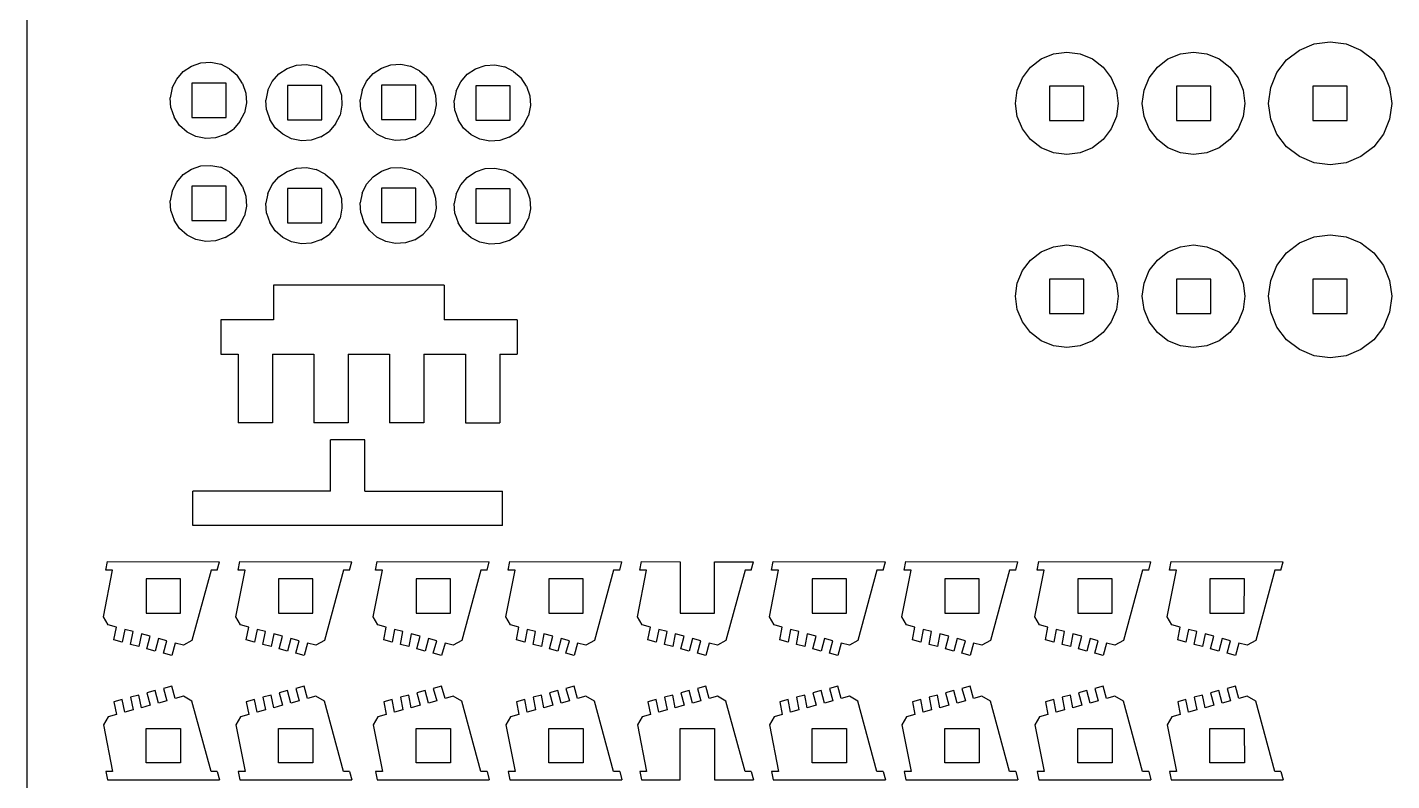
# Model space of a CAD drawing. Extents: x -2494 to 2494, y -1959 to 1959.
# Drawn here: x -2494 to -1859, y -1231 to -880 of the extents above; entities that cross this region are included whole.
import ezdxf

# ---------------------------------------------------------------- set-up
doc = ezdxf.new("R2010")
doc.units = 0
doc.header["$MEASUREMENT"] = 0
doc.layers.get('0').update_dxf_attribs({"linetype": 'CONTINUOUS'})

msp = doc.modelspace()

# ---------------------------------------------------------------- linework, layer by layer
for p, q in [((-2494.26, -1958.62), (-2494.26, 1958.62)), ((-1901.9, -890.83), (-1894.98, -887.96)), ((-1894.98, -887.96), (-1887.56, -886.99)), ((-1887.56, -886.99), (-1880.14, -887.96)), ((-1880.14, -887.96), (-1873.23, -890.83)), ((-2027.08, -898.76), (-2022.13, -894.97)), ((-2022.13, -894.97), (-2016.37, -892.58)), ((-2016.37, -892.58), (-2010.19, -891.77)), ((-2010.19, -891.77), (-2004, -892.58)), ((-2004, -892.58), (-1998.24, -894.97)), ((-1998.24, -894.97), (-1993.29, -898.76)), ((-1968.02, -898.76), (-1963.07, -894.97)), ((-1963.07, -894.97), (-1957.31, -892.58)), ((-1957.31, -892.58), (-1951.12, -891.77)), ((-1951.12, -891.77), (-1944.94, -892.58)), ((-1944.94, -892.58), (-1939.18, -894.97)), ((-1939.18, -894.97), (-1934.23, -898.76)), ((-1912.39, -901.32), (-1907.83, -895.38)), ((-1907.83, -895.38), (-1901.9, -890.83)), ((-1873.23, -890.83), (-1867.29, -895.38)), ((-1867.29, -895.38), (-1862.73, -901.32)), ((-2424.69, -904.36), (-2421.62, -900.88)), ((-2421.62, -900.88), (-2417.76, -898.31)), ((-2417.76, -898.31), (-2413.37, -896.83)), ((-2413.37, -896.83), (-2408.74, -896.54)), ((-2408.74, -896.54), (-2404.2, -897.46)), ((-2400.05, -899.53), (-2404.2, -897.46)), ((-2400.05, -899.53), (-2396.57, -902.6)), ((-2380.16, -905.42), (-2377.09, -901.94)), ((-2377.09, -901.94), (-2373.23, -899.38)), ((-2373.23, -899.38), (-2368.84, -897.9)), ((-2368.84, -897.9), (-2364.21, -897.61)), ((-2364.21, -897.61), (-2359.67, -898.53)), ((-2355.52, -900.59), (-2359.67, -898.53)), ((-2355.52, -900.59), (-2352.04, -903.66)), ((-2336.32, -905.3), (-2333.25, -901.82)), ((-2333.25, -901.82), (-2329.39, -899.25)), ((-2329.39, -899.25), (-2325, -897.77)), ((-2325, -897.77), (-2320.37, -897.48)), ((-2320.37, -897.48), (-2315.83, -898.4)), ((-2311.68, -900.46), (-2315.83, -898.4)), ((-2311.68, -900.46), (-2308.21, -903.53)), ((-2292.43, -905.61), (-2289.36, -902.13)), ((-2289.36, -902.13), (-2285.5, -899.56)), ((-2285.5, -899.56), (-2281.11, -898.08)), ((-2281.11, -898.08), (-2276.48, -897.79)), ((-2276.48, -897.79), (-2271.94, -898.71)), ((-2267.79, -900.78), (-2271.94, -898.71)), ((-2267.79, -900.78), (-2264.31, -903.85)), ((-2030.88, -903.71), (-2027.08, -898.76)), ((-1993.29, -898.76), (-1989.5, -903.71)), ((-1971.82, -903.71), (-1968.02, -898.76)), ((-1934.23, -898.76), (-1930.43, -903.71)), ((-1915.25, -908.24), (-1912.39, -901.32)), ((-1862.73, -901.32), (-1859.87, -908.24)), ((-2426.75, -908.51), (-2427.67, -913.06)), ((-2426.75, -908.51), (-2424.69, -904.36)), ((-2417.66, -906.27), (-2417.66, -922.28)), ((-2401.65, -906.27), (-2417.66, -906.27)), ((-2401.65, -922.28), (-2401.65, -906.27)), ((-2394.01, -906.46), (-2396.57, -902.6)), ((-2394.01, -906.46), (-2392.53, -910.86)), ((-2382.22, -909.58), (-2380.16, -905.42)), ((-2373.13, -907.33), (-2373.13, -923.34)), ((-2357.12, -907.33), (-2373.13, -907.33)), ((-2357.12, -923.34), (-2357.12, -907.33)), ((-2349.48, -907.52), (-2352.04, -903.66)), ((-2349.48, -907.52), (-2348, -911.92)), ((-2338.38, -909.45), (-2336.32, -905.3)), ((-2329.29, -907.21), (-2329.29, -923.22)), ((-2313.28, -907.21), (-2329.29, -907.21)), ((-2313.28, -923.22), (-2313.28, -907.21)), ((-2305.64, -907.4), (-2308.21, -903.53)), ((-2305.64, -907.4), (-2304.16, -911.79)), ((-2294.49, -909.76), (-2292.43, -905.61)), ((-2285.4, -907.52), (-2285.4, -923.53)), ((-2269.39, -907.52), (-2285.4, -907.52)), ((-2269.39, -923.53), (-2269.39, -907.52)), ((-2261.75, -907.71), (-2264.31, -903.85)), ((-2261.75, -907.71), (-2260.27, -912.11)), ((-2033.26, -909.47), (-2030.88, -903.71)), ((-2018.19, -907.66), (-2018.19, -923.66)), ((-2002.19, -907.66), (-2018.19, -907.66)), ((-2002.19, -923.66), (-2002.19, -907.66)), ((-1989.5, -903.71), (-1987.11, -909.47)), ((-1974.2, -909.47), (-1971.82, -903.71)), ((-1959.12, -907.66), (-1959.12, -923.66)), ((-1943.12, -907.66), (-1959.12, -907.66)), ((-1943.12, -923.66), (-1943.12, -907.66)), ((-1930.43, -903.71), (-1928.05, -909.47)), ((-1916.23, -915.66), (-1915.25, -908.24)), ((-1895.56, -907.66), (-1895.56, -923.66)), ((-1879.56, -907.66), (-1895.56, -907.66)), ((-1879.56, -923.66), (-1879.56, -907.66)), ((-1859.87, -908.24), (-1858.89, -915.66)), ((-2427.38, -917.69), (-2427.67, -913.06)), ((-2392.53, -910.86), (-2392.24, -915.49)), ((-2382.22, -909.58), (-2383.14, -914.12)), ((-2382.85, -918.75), (-2383.14, -914.12)), ((-2348, -911.92), (-2347.71, -916.55)), ((-2338.38, -909.45), (-2339.3, -914)), ((-2339.01, -918.63), (-2339.3, -914)), ((-2304.16, -911.79), (-2303.87, -916.42)), ((-2294.49, -909.76), (-2295.41, -914.31)), ((-2295.12, -918.94), (-2295.41, -914.31)), ((-2260.27, -912.11), (-2259.98, -916.74)), ((-2034.08, -915.66), (-2033.26, -909.47)), ((-1987.11, -909.47), (-1986.3, -915.66)), ((-1975.02, -915.66), (-1974.2, -909.47)), ((-1928.05, -909.47), (-1927.23, -915.66)), ((-2427.38, -917.69), (-2425.9, -922.09)), ((-2395.22, -924.19), (-2393.16, -920.03)), ((-2392.24, -915.49), (-2393.16, -920.03)), ((-2382.85, -918.75), (-2381.37, -923.15)), ((-2350.69, -925.25), (-2348.63, -921.1)), ((-2347.71, -916.55), (-2348.63, -921.1)), ((-2339.01, -918.63), (-2337.53, -923.02)), ((-2306.85, -925.13), (-2304.79, -920.97)), ((-2303.87, -916.42), (-2304.79, -920.97)), ((-2295.12, -918.94), (-2293.64, -923.34)), ((-2259.98, -916.74), (-2260.9, -921.28)), ((-2033.26, -921.84), (-2034.08, -915.66)), ((-1986.3, -915.66), (-1987.11, -921.84)), ((-1974.2, -921.84), (-1975.02, -915.66)), ((-1927.23, -915.66), (-1928.05, -921.84)), ((-1915.25, -923.08), (-1916.23, -915.66)), ((-1858.89, -915.66), (-1859.87, -923.08)), ((-2423.34, -925.95), (-2425.9, -922.09)), ((-2419.86, -929.02), (-2423.34, -925.95)), ((-2417.66, -922.28), (-2401.65, -922.28)), ((-2395.22, -924.19), (-2398.29, -927.67)), ((-2378.81, -927.01), (-2381.37, -923.15)), ((-2375.33, -930.08), (-2378.81, -927.01)), ((-2373.13, -923.34), (-2357.12, -923.34)), ((-2350.69, -925.25), (-2353.76, -928.73)), ((-2334.97, -926.89), (-2337.53, -923.02)), ((-2331.49, -929.96), (-2334.97, -926.89)), ((-2329.29, -923.22), (-2313.28, -923.22)), ((-2306.85, -925.13), (-2309.92, -928.61)), ((-2291.08, -927.2), (-2293.64, -923.34)), ((-2287.6, -930.27), (-2291.08, -927.2)), ((-2285.4, -923.53), (-2269.39, -923.53)), ((-2262.96, -925.44), (-2266.03, -928.92)), ((-2262.96, -925.44), (-2260.9, -921.28)), ((-2030.88, -927.6), (-2033.26, -921.84)), ((-2027.08, -932.55), (-2030.88, -927.6)), ((-2018.19, -923.66), (-2002.19, -923.66)), ((-1989.5, -927.6), (-1993.29, -932.55)), ((-1987.11, -921.84), (-1989.5, -927.6)), ((-1971.82, -927.6), (-1974.2, -921.84)), ((-1968.02, -932.55), (-1971.82, -927.6)), ((-1959.12, -923.66), (-1943.12, -923.66)), ((-1930.43, -927.6), (-1934.23, -932.55)), ((-1928.05, -921.84), (-1930.43, -927.6)), ((-1912.39, -929.99), (-1915.25, -923.08)), ((-1895.56, -923.66), (-1879.56, -923.66)), ((-1859.87, -923.08), (-1862.73, -929.99)), ((-2415.71, -931.08), (-2419.86, -929.02)), ((-2411.17, -932), (-2415.71, -931.08)), ((-2406.54, -931.71), (-2411.17, -932)), ((-2402.15, -930.23), (-2406.54, -931.71)), ((-2402.15, -930.23), (-2398.29, -927.67)), ((-2371.18, -932.15), (-2375.33, -930.08)), ((-2366.64, -933.07), (-2371.18, -932.15)), ((-2362.01, -932.78), (-2366.64, -933.07)), ((-2357.62, -931.3), (-2362.01, -932.78)), ((-2357.62, -931.3), (-2353.76, -928.73)), ((-2327.34, -932.02), (-2331.49, -929.96)), ((-2322.8, -932.94), (-2327.34, -932.02)), ((-2318.17, -932.65), (-2322.8, -932.94)), ((-2313.78, -931.17), (-2318.17, -932.65)), ((-2313.78, -931.17), (-2309.92, -928.61)), ((-2283.45, -932.33), (-2287.6, -930.27)), ((-2278.91, -933.25), (-2283.45, -932.33)), ((-2274.28, -932.96), (-2278.91, -933.25)), ((-2269.89, -931.48), (-2274.28, -932.96)), ((-2269.89, -931.48), (-2266.03, -928.92)), ((-2022.13, -936.35), (-2027.08, -932.55)), ((-1993.29, -932.55), (-1998.24, -936.35)), ((-1963.07, -936.35), (-1968.02, -932.55)), ((-1934.23, -932.55), (-1939.18, -936.35)), ((-1907.83, -935.93), (-1912.39, -929.99)), ((-1862.73, -929.99), (-1867.29, -935.93)), ((-2016.37, -938.74), (-2022.13, -936.35)), ((-2010.19, -939.55), (-2016.37, -938.74)), ((-2004, -938.74), (-2010.19, -939.55)), ((-1998.24, -936.35), (-2004, -938.74)), ((-1957.31, -938.74), (-1963.07, -936.35)), ((-1951.12, -939.55), (-1957.31, -938.74)), ((-1944.94, -938.74), (-1951.12, -939.55)), ((-1939.18, -936.35), (-1944.94, -938.74)), ((-1901.9, -940.49), (-1907.83, -935.93)), ((-1867.29, -935.93), (-1873.23, -940.49)), ((-2421.62, -948.88), (-2417.76, -946.31)), ((-2417.76, -946.31), (-2413.37, -944.83)), ((-2413.37, -944.83), (-2408.74, -944.54)), ((-2408.74, -944.54), (-2404.2, -945.46)), ((-2400.05, -947.53), (-2404.2, -945.46)), ((-2373.23, -947.38), (-2368.84, -945.9)), ((-2368.84, -945.9), (-2364.21, -945.61)), ((-2364.21, -945.61), (-2359.67, -946.53)), ((-2355.52, -948.59), (-2359.67, -946.53)), ((-2329.39, -947.25), (-2325, -945.77)), ((-2325, -945.77), (-2320.37, -945.48)), ((-2320.37, -945.48), (-2315.83, -946.4)), ((-2311.68, -948.46), (-2315.83, -946.4)), ((-2285.5, -947.56), (-2281.11, -946.08)), ((-2281.11, -946.08), (-2276.48, -945.79)), ((-2276.48, -945.79), (-2271.94, -946.71)), ((-1894.98, -943.35), (-1901.9, -940.49)), ((-1887.56, -944.33), (-1894.98, -943.35)), ((-1880.14, -943.35), (-1887.56, -944.33)), ((-1873.23, -940.49), (-1880.14, -943.35)), ((-2426.75, -956.51), (-2424.69, -952.36)), ((-2424.69, -952.36), (-2421.62, -948.88)), ((-2400.05, -947.53), (-2396.57, -950.6)), ((-2394.01, -954.46), (-2396.57, -950.6)), ((-2380.16, -953.42), (-2377.09, -949.94)), ((-2377.09, -949.94), (-2373.23, -947.38)), ((-2355.52, -948.59), (-2352.04, -951.66)), ((-2349.48, -955.52), (-2352.04, -951.66)), ((-2336.32, -953.3), (-2333.25, -949.82)), ((-2333.25, -949.82), (-2329.39, -947.25)), ((-2311.68, -948.46), (-2308.21, -951.53)), ((-2305.64, -955.4), (-2308.21, -951.53)), ((-2292.43, -953.61), (-2289.36, -950.13)), ((-2289.36, -950.13), (-2285.5, -947.56)), ((-2267.79, -948.78), (-2271.94, -946.71)), ((-2267.79, -948.78), (-2264.31, -951.85)), ((-2261.75, -955.71), (-2264.31, -951.85)), ((-2426.75, -956.51), (-2427.67, -961.06)), ((-2417.66, -954.27), (-2417.66, -970.28)), ((-2401.65, -954.27), (-2417.66, -954.27)), ((-2401.65, -970.28), (-2401.65, -954.27)), ((-2394.01, -954.46), (-2392.53, -958.86)), ((-2392.53, -958.86), (-2392.24, -963.49)), ((-2382.22, -957.58), (-2383.14, -962.12)), ((-2382.22, -957.58), (-2380.16, -953.42)), ((-2373.13, -955.33), (-2373.13, -971.34)), ((-2357.12, -955.33), (-2373.13, -955.33)), ((-2357.12, -971.34), (-2357.12, -955.33)), ((-2349.48, -955.52), (-2348, -959.92)), ((-2338.38, -957.45), (-2339.3, -962)), ((-2338.38, -957.45), (-2336.32, -953.3)), ((-2329.29, -955.21), (-2329.29, -971.22)), ((-2313.28, -955.21), (-2329.29, -955.21)), ((-2313.28, -971.22), (-2313.28, -955.21)), ((-2305.64, -955.4), (-2304.16, -959.79)), ((-2294.49, -957.76), (-2295.41, -962.31)), ((-2294.49, -957.76), (-2292.43, -953.61)), ((-2285.4, -955.52), (-2285.4, -971.53)), ((-2269.39, -955.52), (-2285.4, -955.52)), ((-2269.39, -971.53), (-2269.39, -955.52)), ((-2261.75, -955.71), (-2260.27, -960.11)), ((-2427.38, -965.69), (-2427.67, -961.06)), ((-2427.38, -965.69), (-2425.9, -970.09)), ((-2392.24, -963.49), (-2393.16, -968.03)), ((-2382.85, -966.75), (-2383.14, -962.12)), ((-2347.71, -964.55), (-2348.63, -969.1)), ((-2348, -959.92), (-2347.71, -964.55)), ((-2339.01, -966.63), (-2339.3, -962)), ((-2303.87, -964.42), (-2304.79, -968.97)), ((-2304.16, -959.79), (-2303.87, -964.42)), ((-2295.12, -966.94), (-2295.41, -962.31)), ((-2259.98, -964.74), (-2260.9, -969.28)), ((-2260.27, -960.11), (-2259.98, -964.74)), ((-2423.34, -973.95), (-2425.9, -970.09)), ((-2417.66, -970.28), (-2401.65, -970.28)), ((-2395.22, -972.19), (-2393.16, -968.03)), ((-2382.85, -966.75), (-2381.37, -971.15)), ((-2378.81, -975.01), (-2381.37, -971.15)), ((-2373.13, -971.34), (-2357.12, -971.34)), ((-2350.69, -973.25), (-2348.63, -969.1)), ((-2339.01, -966.63), (-2337.53, -971.02)), ((-2334.97, -974.89), (-2337.53, -971.02)), ((-2329.29, -971.22), (-2313.28, -971.22)), ((-2306.85, -973.13), (-2304.79, -968.97)), ((-2295.12, -966.94), (-2293.64, -971.34)), ((-2291.08, -975.2), (-2293.64, -971.34)), ((-2285.4, -971.53), (-2269.39, -971.53)), ((-2262.96, -973.44), (-2260.9, -969.28)), ((-2419.86, -977.02), (-2423.34, -973.95)), ((-2415.71, -979.08), (-2419.86, -977.02)), ((-2402.15, -978.23), (-2406.54, -979.71)), ((-2402.15, -978.23), (-2398.29, -975.67)), ((-2395.22, -972.19), (-2398.29, -975.67)), ((-2375.33, -978.08), (-2378.81, -975.01)), ((-2371.18, -980.15), (-2375.33, -978.08)), ((-2357.62, -979.3), (-2353.76, -976.73)), ((-2350.69, -973.25), (-2353.76, -976.73)), ((-2331.49, -977.96), (-2334.97, -974.89)), ((-2327.34, -980.02), (-2331.49, -977.96)), ((-2313.78, -979.17), (-2309.92, -976.61)), ((-2306.85, -973.13), (-2309.92, -976.61)), ((-2287.6, -978.27), (-2291.08, -975.2)), ((-2283.45, -980.33), (-2287.6, -978.27)), ((-2269.89, -979.48), (-2266.03, -976.92)), ((-2262.96, -973.44), (-2266.03, -976.92)), ((-1901.9, -980.7), (-1894.98, -977.84)), ((-1894.98, -977.84), (-1887.56, -976.86)), ((-1887.56, -976.86), (-1880.14, -977.84)), ((-1880.14, -977.84), (-1873.23, -980.7)), ((-2411.17, -980), (-2415.71, -979.08)), ((-2406.54, -979.71), (-2411.17, -980)), ((-2366.64, -981.07), (-2371.18, -980.15)), ((-2362.01, -980.78), (-2366.64, -981.07)), ((-2357.62, -979.3), (-2362.01, -980.78)), ((-2322.8, -980.94), (-2327.34, -980.02)), ((-2318.17, -980.65), (-2322.8, -980.94)), ((-2313.78, -979.17), (-2318.17, -980.65)), ((-2278.91, -981.25), (-2283.45, -980.33)), ((-2274.28, -980.96), (-2278.91, -981.25)), ((-2269.89, -979.48), (-2274.28, -980.96)), ((-2022.13, -984.84), (-2016.37, -982.45)), ((-2016.37, -982.45), (-2010.19, -981.64)), ((-2010.19, -981.64), (-2004, -982.45)), ((-2004, -982.45), (-1998.24, -984.84)), ((-1963.07, -984.84), (-1957.31, -982.45)), ((-1957.31, -982.45), (-1951.12, -981.64)), ((-1951.12, -981.64), (-1944.94, -982.45)), ((-1944.94, -982.45), (-1939.18, -984.84)), ((-1907.83, -985.26), (-1901.9, -980.7)), ((-1873.23, -980.7), (-1867.29, -985.26)), ((-2030.88, -993.59), (-2027.08, -988.64)), ((-2027.08, -988.64), (-2022.13, -984.84)), ((-1998.24, -984.84), (-1993.29, -988.64)), ((-1993.29, -988.64), (-1989.5, -993.59)), ((-1971.82, -993.59), (-1968.02, -988.64)), ((-1968.02, -988.64), (-1963.07, -984.84)), ((-1939.18, -984.84), (-1934.23, -988.64)), ((-1934.23, -988.64), (-1930.43, -993.59)), ((-1912.39, -991.2), (-1907.83, -985.26)), ((-1867.29, -985.26), (-1862.73, -991.2)), ((-2033.26, -999.35), (-2030.88, -993.59)), ((-1989.5, -993.59), (-1987.11, -999.35)), ((-1974.2, -999.35), (-1971.82, -993.59)), ((-1930.43, -993.59), (-1928.05, -999.35)), ((-1915.25, -998.11), (-1912.39, -991.2)), ((-1862.73, -991.2), (-1859.87, -998.11)), ((-2379.67, -1000.43), (-2379.67, -1016.44)), ((-2300.16, -1000.43), (-2379.67, -1000.43)), ((-2300.16, -1000.43), (-2300.16, -1016.44)), ((-2034.08, -1005.53), (-2033.26, -999.35)), ((-2018.19, -997.53), (-2018.19, -1013.53)), ((-2002.19, -997.53), (-2018.19, -997.53)), ((-2002.19, -1013.53), (-2002.19, -997.53)), ((-1987.11, -999.35), (-1986.3, -1005.53)), ((-1975.02, -1005.53), (-1974.2, -999.35)), ((-1959.12, -997.53), (-1959.12, -1013.53)), ((-1943.12, -997.53), (-1959.12, -997.53)), ((-1943.12, -1013.53), (-1943.12, -997.53)), ((-1928.05, -999.35), (-1927.23, -1005.53)), ((-1916.23, -1005.53), (-1915.25, -998.11)), ((-1879.56, -997.53), (-1895.56, -997.53)), ((-1895.56, -997.53), (-1895.56, -1013.53)), ((-1879.56, -1013.53), (-1879.56, -997.53)), ((-1859.87, -998.11), (-1858.89, -1005.53)), ((-2033.26, -1011.72), (-2034.08, -1005.53)), ((-1986.3, -1005.53), (-1987.11, -1011.72)), ((-1974.2, -1011.72), (-1975.02, -1005.53)), ((-1927.23, -1005.53), (-1928.05, -1011.72)), ((-1915.25, -1012.95), (-1916.23, -1005.53)), ((-1858.89, -1005.53), (-1859.87, -1012.95)), ((-2379.67, -1016.44), (-2404.1, -1016.44)), ((-2404.1, -1016.44), (-2404.1, -1032.45)), ((-2266.14, -1016.44), (-2300.16, -1016.44)), ((-2266.14, -1016.44), (-2266.14, -1032.45)), ((-2030.88, -1017.48), (-2033.26, -1011.72)), ((-2018.19, -1013.53), (-2002.19, -1013.53)), ((-1987.11, -1011.72), (-1989.5, -1017.48)), ((-1971.82, -1017.48), (-1974.2, -1011.72)), ((-1959.12, -1013.53), (-1943.12, -1013.53)), ((-1928.05, -1011.72), (-1930.43, -1017.48)), ((-1912.39, -1019.87), (-1915.25, -1012.95)), ((-1895.56, -1013.53), (-1879.56, -1013.53)), ((-1859.87, -1012.95), (-1862.73, -1019.87)), ((-2027.08, -1022.43), (-2030.88, -1017.48)), ((-2022.13, -1026.22), (-2027.08, -1022.43)), ((-1993.29, -1022.43), (-1998.24, -1026.22)), ((-1989.5, -1017.48), (-1993.29, -1022.43)), ((-1968.02, -1022.43), (-1971.82, -1017.48)), ((-1963.07, -1026.22), (-1968.02, -1022.43)), ((-1934.23, -1022.43), (-1939.18, -1026.22)), ((-1930.43, -1017.48), (-1934.23, -1022.43)), ((-1907.83, -1025.81), (-1912.39, -1019.87)), ((-1862.73, -1019.87), (-1867.29, -1025.81)), ((-2016.37, -1028.61), (-2022.13, -1026.22)), ((-2010.19, -1029.42), (-2016.37, -1028.61)), ((-2004, -1028.61), (-2010.19, -1029.42)), ((-1998.24, -1026.22), (-2004, -1028.61)), ((-1957.31, -1028.61), (-1963.07, -1026.22)), ((-1951.12, -1029.42), (-1957.31, -1028.61)), ((-1944.94, -1028.61), (-1951.12, -1029.42)), ((-1939.18, -1026.22), (-1944.94, -1028.61)), ((-1901.9, -1030.36), (-1907.83, -1025.81)), ((-1867.29, -1025.81), (-1873.23, -1030.36)), ((-2404.1, -1032.45), (-2396.1, -1032.45)), ((-2396.1, -1032.45), (-2396.1, -1064.47)), ((-2380.09, -1032.45), (-2360.82, -1032.45)), ((-2380.09, -1032.45), (-2380.09, -1064.47)), ((-2360.82, -1032.45), (-2360.82, -1064.47)), ((-2344.81, -1032.45), (-2325.54, -1032.45)), ((-2344.81, -1032.45), (-2344.81, -1064.47)), ((-2325.54, -1032.45), (-2325.54, -1064.47)), ((-2309.53, -1032.45), (-2309.53, -1064.47)), ((-2309.53, -1032.45), (-2290.15, -1032.45)), ((-2290.15, -1032.45), (-2290.15, -1064.47)), ((-2274.14, -1032.45), (-2266.14, -1032.45)), ((-2274.14, -1032.45), (-2274.14, -1064.47)), ((-1894.98, -1033.23), (-1901.9, -1030.36)), ((-1887.56, -1034.2), (-1894.98, -1033.23)), ((-1880.14, -1033.23), (-1887.56, -1034.2)), ((-1873.23, -1030.36), (-1880.14, -1033.23)), ((-2380.09, -1064.47), (-2396.1, -1064.47)), ((-2344.81, -1064.47), (-2360.82, -1064.47)), ((-2309.53, -1064.47), (-2325.54, -1064.47)), ((-2290.15, -1064.47), (-2274.14, -1064.47)), ((-2337.05, -1072.34), (-2353.06, -1072.34)), ((-2353.06, -1096.37), (-2353.06, -1072.34)), ((-2337.05, -1096.37), (-2337.05, -1072.34)), ((-2417.1, -1112.38), (-2417.1, -1096.37)), ((-2353.06, -1096.37), (-2417.1, -1096.37)), ((-2337.05, -1096.37), (-2273.02, -1096.37)), ((-2273.02, -1112.38), (-2273.02, -1096.37)), ((-2273.02, -1112.38), (-2417.1, -1112.38)), ((-2457.72, -1133.07), (-2456.95, -1129.16)), ((-2456.95, -1129.16), (-2404.77, -1129.21)), ((-2405.81, -1133.07), (-2404.77, -1129.21)), ((-2396.08, -1133.07), (-2395.31, -1129.16)), ((-2395.31, -1129.16), (-2343.12, -1129.21)), ((-2344.17, -1133.07), (-2343.12, -1129.21)), ((-2332.06, -1133.07), (-2331.29, -1129.16)), ((-2331.29, -1129.16), (-2279.11, -1129.21)), ((-2280.15, -1133.07), (-2279.11, -1129.21)), ((-2270.29, -1133.07), (-2269.52, -1129.16)), ((-2269.52, -1129.16), (-2217.33, -1129.21)), ((-2218.38, -1133.07), (-2217.33, -1129.21)), ((-2209.08, -1133.07), (-2208.31, -1129.16)), ((-2208.31, -1129.16), (-2190.22, -1129.18)), ((-2190.22, -1129.18), (-2190.25, -1153.19)), ((-2174.24, -1153.21), (-2174.22, -1129.19)), ((-2174.22, -1129.19), (-2156.13, -1129.21)), ((-2157.17, -1133.07), (-2156.13, -1129.21)), ((-2147.63, -1133.07), (-2146.87, -1129.16)), ((-2146.87, -1129.16), (-2094.68, -1129.21)), ((-2095.73, -1133.07), (-2094.68, -1129.21)), ((-2085.89, -1133.07), (-2085.12, -1129.16)), ((-2085.12, -1129.16), (-2032.94, -1129.21)), ((-2033.99, -1133.07), (-2032.94, -1129.21)), ((-2023.96, -1133.07), (-2023.19, -1129.16)), ((-2023.19, -1129.16), (-1971.01, -1129.21)), ((-1972.05, -1133.07), (-1971.01, -1129.21)), ((-1962.38, -1133.07), (-1961.61, -1129.16)), ((-1961.61, -1129.16), (-1909.42, -1129.21)), ((-1910.47, -1133.07), (-1909.42, -1129.21)), ((-2458.79, -1154.84), (-2454.52, -1133.07)), ((-2454.52, -1133.07), (-2457.72, -1133.07)), ((-2438.87, -1137.18), (-2438.89, -1153.19)), ((-2422.86, -1137.2), (-2438.87, -1137.18)), ((-2422.88, -1153.21), (-2422.86, -1137.2)), ((-2408.68, -1133.07), (-2417.57, -1165.86)), ((-2405.81, -1133.07), (-2408.68, -1133.07)), ((-2397.14, -1154.84), (-2392.87, -1133.07)), ((-2392.87, -1133.07), (-2396.08, -1133.07)), ((-2377.23, -1137.18), (-2377.25, -1153.19)), ((-2361.22, -1137.2), (-2377.23, -1137.18)), ((-2361.24, -1153.21), (-2361.22, -1137.2)), ((-2347.04, -1133.07), (-2355.93, -1165.86)), ((-2344.17, -1133.07), (-2347.04, -1133.07)), ((-2333.13, -1154.84), (-2328.85, -1133.07)), ((-2328.85, -1133.07), (-2332.06, -1133.07)), ((-2313.21, -1137.18), (-2313.23, -1153.19)), ((-2297.2, -1137.2), (-2313.21, -1137.18)), ((-2297.22, -1153.21), (-2297.2, -1137.2)), ((-2283.02, -1133.07), (-2291.91, -1165.86)), ((-2280.15, -1133.07), (-2283.02, -1133.07)), ((-2271.36, -1154.84), (-2267.08, -1133.07)), ((-2267.08, -1133.07), (-2270.29, -1133.07)), ((-2251.44, -1137.18), (-2251.46, -1153.19)), ((-2235.43, -1137.2), (-2251.44, -1137.18)), ((-2235.45, -1153.21), (-2235.43, -1137.2)), ((-2221.25, -1133.07), (-2230.14, -1165.86)), ((-2218.38, -1133.07), (-2221.25, -1133.07)), ((-2210.15, -1154.84), (-2205.88, -1133.07)), ((-2205.88, -1133.07), (-2209.08, -1133.07)), ((-2160.04, -1133.07), (-2168.93, -1165.86)), ((-2157.17, -1133.07), (-2160.04, -1133.07)), ((-2148.7, -1154.84), (-2144.43, -1133.07)), ((-2144.43, -1133.07), (-2147.63, -1133.07)), ((-2128.79, -1137.18), (-2128.8, -1153.19)), ((-2112.78, -1137.2), (-2128.79, -1137.18)), ((-2112.79, -1153.21), (-2112.78, -1137.2)), ((-2098.59, -1133.07), (-2107.48, -1165.86)), ((-2095.73, -1133.07), (-2098.59, -1133.07)), ((-2086.96, -1154.84), (-2082.69, -1133.07)), ((-2082.69, -1133.07), (-2085.89, -1133.07)), ((-2067.05, -1137.18), (-2067.06, -1153.19)), ((-2051.04, -1137.2), (-2067.05, -1137.18)), ((-2051.05, -1153.21), (-2051.04, -1137.2)), ((-2036.85, -1133.07), (-2045.74, -1165.86)), ((-2033.99, -1133.07), (-2036.85, -1133.07)), ((-2025.03, -1154.84), (-2020.76, -1133.07)), ((-2020.76, -1133.07), (-2023.96, -1133.07)), ((-2005.11, -1137.18), (-2005.13, -1153.19)), ((-1989.1, -1137.2), (-2005.11, -1137.18)), ((-1989.12, -1153.21), (-1989.1, -1137.2)), ((-1974.92, -1133.07), (-1983.81, -1165.86)), ((-1972.05, -1133.07), (-1974.92, -1133.07)), ((-1963.45, -1154.84), (-1959.17, -1133.07)), ((-1959.17, -1133.07), (-1962.38, -1133.07)), ((-1943.53, -1137.18), (-1943.55, -1153.19)), ((-1927.52, -1137.2), (-1943.53, -1137.18)), ((-1927.54, -1153.21), (-1927.52, -1137.2)), ((-1913.34, -1133.07), (-1922.23, -1165.86)), ((-1910.47, -1133.07), (-1913.34, -1133.07)), ((-2456.62, -1158.62), (-2458.79, -1154.84)), ((-2438.89, -1153.19), (-2422.88, -1153.21)), ((-2394.97, -1158.62), (-2397.14, -1154.84)), ((-2377.25, -1153.19), (-2361.24, -1153.21)), ((-2330.96, -1158.62), (-2333.13, -1154.84)), ((-2313.23, -1153.19), (-2297.22, -1153.21)), ((-2269.18, -1158.62), (-2271.36, -1154.84)), ((-2251.46, -1153.19), (-2235.45, -1153.21)), ((-2207.98, -1158.62), (-2210.15, -1154.84)), ((-2190.25, -1153.19), (-2174.24, -1153.21)), ((-2146.53, -1158.62), (-2148.7, -1154.84)), ((-2128.8, -1153.19), (-2112.79, -1153.21)), ((-2084.79, -1158.62), (-2086.96, -1154.84)), ((-2067.06, -1153.19), (-2051.05, -1153.21)), ((-2022.86, -1158.62), (-2025.03, -1154.84)), ((-2005.13, -1153.19), (-1989.12, -1153.21)), ((-1961.28, -1158.62), (-1963.45, -1154.84)), ((-1943.55, -1153.19), (-1927.54, -1153.21)), ((-2452.74, -1159.67), (-2456.62, -1158.62)), ((-2453.9, -1165.58), (-2452.74, -1159.67)), ((-2448.87, -1160.72), (-2450.03, -1166.63)), ((-2445, -1161.77), (-2448.87, -1160.72)), ((-2446.16, -1167.68), (-2445, -1161.77)), ((-2391.1, -1159.67), (-2394.97, -1158.62)), ((-2392.26, -1165.58), (-2391.1, -1159.67)), ((-2387.23, -1160.72), (-2388.39, -1166.63)), ((-2383.36, -1161.77), (-2387.23, -1160.72)), ((-2384.51, -1167.68), (-2383.36, -1161.77)), ((-2327.08, -1159.67), (-2330.96, -1158.62)), ((-2328.24, -1165.58), (-2327.08, -1159.67)), ((-2323.21, -1160.72), (-2324.37, -1166.63)), ((-2319.34, -1161.77), (-2323.21, -1160.72)), ((-2320.5, -1167.68), (-2319.34, -1161.77)), ((-2265.31, -1159.67), (-2269.18, -1158.62)), ((-2266.47, -1165.58), (-2265.31, -1159.67)), ((-2261.44, -1160.72), (-2262.6, -1166.63)), ((-2257.57, -1161.77), (-2261.44, -1160.72)), ((-2258.73, -1167.68), (-2257.57, -1161.77)), ((-2204.1, -1159.67), (-2207.98, -1158.62)), ((-2205.26, -1165.58), (-2204.1, -1159.67)), ((-2200.23, -1160.72), (-2201.39, -1166.63)), ((-2196.36, -1161.77), (-2200.23, -1160.72)), ((-2197.52, -1167.68), (-2196.36, -1161.77)), ((-2142.66, -1159.67), (-2146.53, -1158.62)), ((-2143.82, -1165.58), (-2142.66, -1159.67)), ((-2138.79, -1160.72), (-2139.94, -1166.63)), ((-2134.91, -1161.77), (-2138.79, -1160.72)), ((-2136.07, -1167.68), (-2134.91, -1161.77)), ((-2080.92, -1159.67), (-2084.79, -1158.62)), ((-2082.08, -1165.58), (-2080.92, -1159.67)), ((-2077.04, -1160.72), (-2078.2, -1166.63)), ((-2073.17, -1161.77), (-2077.04, -1160.72)), ((-2074.33, -1167.68), (-2073.17, -1161.77)), ((-2018.98, -1159.67), (-2022.86, -1158.62)), ((-2020.14, -1165.58), (-2018.98, -1159.67)), ((-2015.11, -1160.72), (-2016.27, -1166.63)), ((-2011.24, -1161.77), (-2015.11, -1160.72)), ((-2012.4, -1167.68), (-2011.24, -1161.77)), ((-1957.4, -1159.67), (-1961.28, -1158.62)), ((-1958.56, -1165.58), (-1957.4, -1159.67)), ((-1953.53, -1160.72), (-1954.69, -1166.63)), ((-1949.66, -1161.77), (-1953.53, -1160.72)), ((-1950.82, -1167.68), (-1949.66, -1161.77)), ((-2450.03, -1166.63), (-2453.9, -1165.58)), ((-2442.29, -1168.73), (-2446.16, -1167.68)), ((-2441.13, -1162.82), (-2442.29, -1168.73)), ((-2436.99, -1163.94), (-2441.13, -1162.82)), ((-2438.57, -1169.74), (-2436.99, -1163.94)), ((-2433.13, -1164.99), (-2434.7, -1170.79)), ((-2429.27, -1166.04), (-2433.13, -1164.99)), ((-2430.84, -1171.83), (-2429.27, -1166.04)), ((-2425.41, -1167.09), (-2426.98, -1172.88)), ((-2421.54, -1168.13), (-2425.41, -1167.09)), ((-2417.57, -1165.86), (-2421.54, -1168.13)), ((-2388.39, -1166.63), (-2392.26, -1165.58)), ((-2380.64, -1168.73), (-2384.51, -1167.68)), ((-2379.48, -1162.82), (-2380.64, -1168.73)), ((-2375.35, -1163.94), (-2379.48, -1162.82)), ((-2376.92, -1169.74), (-2375.35, -1163.94)), ((-2371.49, -1164.99), (-2373.06, -1170.79)), ((-2367.62, -1166.04), (-2371.49, -1164.99)), ((-2369.2, -1171.83), (-2367.62, -1166.04)), ((-2363.76, -1167.09), (-2365.33, -1172.88)), ((-2359.9, -1168.13), (-2363.76, -1167.09)), ((-2355.93, -1165.86), (-2359.9, -1168.13)), ((-2324.37, -1166.63), (-2328.24, -1165.58)), ((-2316.62, -1168.73), (-2320.5, -1167.68)), ((-2315.47, -1162.82), (-2316.62, -1168.73)), ((-2311.33, -1163.94), (-2315.47, -1162.82)), ((-2312.9, -1169.74), (-2311.33, -1163.94)), ((-2307.47, -1164.99), (-2309.04, -1170.79)), ((-2303.61, -1166.04), (-2307.47, -1164.99)), ((-2305.18, -1171.83), (-2303.61, -1166.04)), ((-2299.74, -1167.09), (-2301.31, -1172.88)), ((-2295.88, -1168.13), (-2299.74, -1167.09)), ((-2291.91, -1165.86), (-2295.88, -1168.13)), ((-2262.6, -1166.63), (-2266.47, -1165.58)), ((-2254.85, -1168.73), (-2258.73, -1167.68)), ((-2253.69, -1162.82), (-2254.85, -1168.73)), ((-2249.56, -1163.94), (-2253.69, -1162.82)), ((-2251.13, -1169.74), (-2249.56, -1163.94)), ((-2245.7, -1164.99), (-2247.27, -1170.79)), ((-2241.84, -1166.04), (-2245.7, -1164.99)), ((-2243.41, -1171.83), (-2241.84, -1166.04)), ((-2237.97, -1167.09), (-2239.54, -1172.88)), ((-2234.11, -1168.13), (-2237.97, -1167.09)), ((-2230.14, -1165.86), (-2234.11, -1168.13)), ((-2201.39, -1166.63), (-2205.26, -1165.58)), ((-2193.65, -1168.73), (-2197.52, -1167.68)), ((-2192.49, -1162.82), (-2193.65, -1168.73)), ((-2188.35, -1163.94), (-2192.49, -1162.82)), ((-2189.93, -1169.74), (-2188.35, -1163.94)), ((-2184.49, -1164.99), (-2186.06, -1170.79)), ((-2180.63, -1166.04), (-2184.49, -1164.99)), ((-2182.2, -1171.83), (-2180.63, -1166.04)), ((-2176.77, -1167.09), (-2178.34, -1172.88)), ((-2172.9, -1168.13), (-2176.77, -1167.09)), ((-2168.93, -1165.86), (-2172.9, -1168.13)), ((-2139.94, -1166.63), (-2143.82, -1165.58)), ((-2132.2, -1168.73), (-2136.07, -1167.68)), ((-2131.04, -1162.82), (-2132.2, -1168.73)), ((-2126.91, -1163.94), (-2131.04, -1162.82)), ((-2128.48, -1169.74), (-2126.91, -1163.94)), ((-2123.04, -1164.99), (-2124.62, -1170.79)), ((-2119.18, -1166.04), (-2123.04, -1164.99)), ((-2120.75, -1171.83), (-2119.18, -1166.04)), ((-2115.32, -1167.09), (-2116.89, -1172.88)), ((-2111.45, -1168.13), (-2115.32, -1167.09)), ((-2107.48, -1165.86), (-2111.45, -1168.13)), ((-2078.2, -1166.63), (-2082.08, -1165.58)), ((-2070.46, -1168.73), (-2074.33, -1167.68)), ((-2069.3, -1162.82), (-2070.46, -1168.73)), ((-2065.17, -1163.94), (-2069.3, -1162.82)), ((-2066.74, -1169.74), (-2065.17, -1163.94)), ((-2061.3, -1164.99), (-2062.87, -1170.79)), ((-2057.44, -1166.04), (-2061.3, -1164.99)), ((-2059.01, -1171.83), (-2057.44, -1166.04)), ((-2053.58, -1167.09), (-2055.15, -1172.88)), ((-2049.71, -1168.13), (-2053.58, -1167.09)), ((-2045.74, -1165.86), (-2049.71, -1168.13)), ((-2016.27, -1166.63), (-2020.14, -1165.58)), ((-2008.53, -1168.73), (-2012.4, -1167.68)), ((-2007.37, -1162.82), (-2008.53, -1168.73)), ((-2003.23, -1163.94), (-2007.37, -1162.82)), ((-2004.8, -1169.74), (-2003.23, -1163.94)), ((-1999.37, -1164.99), (-2000.94, -1170.79)), ((-1995.51, -1166.04), (-1999.37, -1164.99)), ((-1997.08, -1171.83), (-1995.51, -1166.04)), ((-1991.64, -1167.09), (-1993.22, -1172.88)), ((-1987.78, -1168.13), (-1991.64, -1167.09)), ((-1983.81, -1165.86), (-1987.78, -1168.13)), ((-1954.69, -1166.63), (-1958.56, -1165.58)), ((-1946.94, -1168.73), (-1950.82, -1167.68)), ((-1945.78, -1162.82), (-1946.94, -1168.73)), ((-1941.65, -1163.94), (-1945.78, -1162.82)), ((-1943.22, -1169.74), (-1941.65, -1163.94)), ((-1937.79, -1164.99), (-1939.36, -1170.79)), ((-1933.93, -1166.04), (-1937.79, -1164.99)), ((-1935.5, -1171.83), (-1933.93, -1166.04)), ((-1930.06, -1167.09), (-1931.63, -1172.88)), ((-1926.2, -1168.13), (-1930.06, -1167.09)), ((-1922.23, -1165.86), (-1926.2, -1168.13)), ((-2434.7, -1170.79), (-2438.57, -1169.74)), ((-2426.98, -1172.88), (-2430.84, -1171.83)), ((-2373.06, -1170.79), (-2376.92, -1169.74)), ((-2365.33, -1172.88), (-2369.2, -1171.83)), ((-2309.04, -1170.79), (-2312.9, -1169.74)), ((-2301.31, -1172.88), (-2305.18, -1171.83)), ((-2247.27, -1170.79), (-2251.13, -1169.74)), ((-2239.54, -1172.88), (-2243.41, -1171.83)), ((-2186.06, -1170.79), (-2189.93, -1169.74)), ((-2178.34, -1172.88), (-2182.2, -1171.83)), ((-2124.62, -1170.79), (-2128.48, -1169.74)), ((-2116.89, -1172.88), (-2120.75, -1171.83)), ((-2062.87, -1170.79), (-2066.74, -1169.74)), ((-2055.15, -1172.88), (-2059.01, -1171.83)), ((-2000.94, -1170.79), (-2004.8, -1169.74)), ((-1993.22, -1172.88), (-1997.08, -1171.83)), ((-1939.36, -1170.79), (-1943.22, -1169.74)), ((-1931.63, -1172.88), (-1935.5, -1171.83)), ((-2426.98, -1187.15), (-2430.84, -1188.19)), ((-2425.41, -1192.94), (-2426.98, -1187.15)), ((-2365.33, -1187.15), (-2369.2, -1188.19)), ((-2363.76, -1192.94), (-2365.33, -1187.15)), ((-2301.31, -1187.15), (-2305.18, -1188.19)), ((-2299.74, -1192.94), (-2301.31, -1187.15)), ((-2239.54, -1187.15), (-2243.41, -1188.19)), ((-2237.97, -1192.94), (-2239.54, -1187.15)), ((-2178.34, -1187.15), (-2182.2, -1188.19)), ((-2176.77, -1192.94), (-2178.34, -1187.15)), ((-2116.89, -1187.15), (-2120.75, -1188.19)), ((-2115.32, -1192.94), (-2116.89, -1187.15)), ((-2055.15, -1187.15), (-2059.01, -1188.19)), ((-2053.58, -1192.94), (-2055.15, -1187.15)), ((-1993.22, -1187.15), (-1997.08, -1188.19)), ((-1991.64, -1192.94), (-1993.22, -1187.15)), ((-1931.63, -1187.15), (-1935.5, -1188.19)), ((-1930.06, -1192.94), (-1931.63, -1187.15)), ((-2450.03, -1193.4), (-2453.9, -1194.45)), ((-2453.9, -1194.45), (-2452.74, -1200.36)), ((-2448.87, -1199.31), (-2450.03, -1193.4)), ((-2442.29, -1191.3), (-2446.16, -1192.35)), ((-2446.16, -1192.35), (-2445, -1198.25)), ((-2441.13, -1197.2), (-2442.29, -1191.3)), ((-2434.7, -1189.24), (-2438.57, -1190.29)), ((-2438.57, -1190.29), (-2436.99, -1196.08)), ((-2433.13, -1195.04), (-2434.7, -1189.24)), ((-2429.27, -1193.99), (-2433.13, -1195.04)), ((-2430.84, -1188.19), (-2429.27, -1193.99)), ((-2421.54, -1191.89), (-2425.41, -1192.94)), ((-2417.57, -1194.17), (-2421.54, -1191.89)), ((-2408.68, -1226.95), (-2417.57, -1194.17)), ((-2388.39, -1193.4), (-2392.26, -1194.45)), ((-2392.26, -1194.45), (-2391.1, -1200.36)), ((-2387.23, -1199.31), (-2388.39, -1193.4)), ((-2380.64, -1191.3), (-2384.51, -1192.35)), ((-2384.51, -1192.35), (-2383.36, -1198.25)), ((-2379.48, -1197.2), (-2380.64, -1191.3)), ((-2373.06, -1189.24), (-2376.92, -1190.29)), ((-2376.92, -1190.29), (-2375.35, -1196.08)), ((-2371.49, -1195.04), (-2373.06, -1189.24)), ((-2367.62, -1193.99), (-2371.49, -1195.04)), ((-2369.2, -1188.19), (-2367.62, -1193.99)), ((-2359.9, -1191.89), (-2363.76, -1192.94)), ((-2355.93, -1194.17), (-2359.9, -1191.89)), ((-2347.04, -1226.95), (-2355.93, -1194.17)), ((-2324.37, -1193.4), (-2328.24, -1194.45)), ((-2328.24, -1194.45), (-2327.08, -1200.36)), ((-2323.21, -1199.31), (-2324.37, -1193.4)), ((-2316.62, -1191.3), (-2320.5, -1192.35)), ((-2320.5, -1192.35), (-2319.34, -1198.25)), ((-2315.47, -1197.2), (-2316.62, -1191.3)), ((-2309.04, -1189.24), (-2312.9, -1190.29)), ((-2312.9, -1190.29), (-2311.33, -1196.08)), ((-2307.47, -1195.04), (-2309.04, -1189.24)), ((-2303.61, -1193.99), (-2307.47, -1195.04)), ((-2305.18, -1188.19), (-2303.61, -1193.99)), ((-2295.88, -1191.89), (-2299.74, -1192.94)), ((-2291.91, -1194.17), (-2295.88, -1191.89)), ((-2283.02, -1226.95), (-2291.91, -1194.17)), ((-2262.6, -1193.4), (-2266.47, -1194.45)), ((-2266.47, -1194.45), (-2265.31, -1200.36)), ((-2261.44, -1199.31), (-2262.6, -1193.4)), ((-2254.85, -1191.3), (-2258.73, -1192.35)), ((-2258.73, -1192.35), (-2257.57, -1198.25)), ((-2253.69, -1197.2), (-2254.85, -1191.3)), ((-2247.27, -1189.24), (-2251.13, -1190.29)), ((-2251.13, -1190.29), (-2249.56, -1196.08)), ((-2245.7, -1195.04), (-2247.27, -1189.24)), ((-2241.84, -1193.99), (-2245.7, -1195.04)), ((-2243.41, -1188.19), (-2241.84, -1193.99)), ((-2234.11, -1191.89), (-2237.97, -1192.94)), ((-2230.14, -1194.17), (-2234.11, -1191.89)), ((-2221.25, -1226.95), (-2230.14, -1194.17)), ((-2201.39, -1193.4), (-2205.26, -1194.45)), ((-2205.26, -1194.45), (-2204.1, -1200.36)), ((-2200.23, -1199.31), (-2201.39, -1193.4)), ((-2193.65, -1191.3), (-2197.52, -1192.35)), ((-2197.52, -1192.35), (-2196.36, -1198.25)), ((-2192.49, -1197.2), (-2193.65, -1191.3)), ((-2186.06, -1189.24), (-2189.93, -1190.29)), ((-2189.93, -1190.29), (-2188.35, -1196.08)), ((-2184.49, -1195.04), (-2186.06, -1189.24)), ((-2180.63, -1193.99), (-2184.49, -1195.04)), ((-2182.2, -1188.19), (-2180.63, -1193.99)), ((-2172.9, -1191.89), (-2176.77, -1192.94)), ((-2168.93, -1194.17), (-2172.9, -1191.89)), ((-2160.04, -1226.95), (-2168.93, -1194.17)), ((-2139.94, -1193.4), (-2143.82, -1194.45)), ((-2143.82, -1194.45), (-2142.66, -1200.36)), ((-2138.79, -1199.31), (-2139.94, -1193.4)), ((-2132.2, -1191.3), (-2136.07, -1192.35)), ((-2136.07, -1192.35), (-2134.91, -1198.25)), ((-2131.04, -1197.2), (-2132.2, -1191.3)), ((-2124.62, -1189.24), (-2128.48, -1190.29)), ((-2128.48, -1190.29), (-2126.91, -1196.08)), ((-2123.04, -1195.04), (-2124.62, -1189.24)), ((-2119.18, -1193.99), (-2123.04, -1195.04)), ((-2120.75, -1188.19), (-2119.18, -1193.99)), ((-2111.45, -1191.89), (-2115.32, -1192.94)), ((-2107.48, -1194.17), (-2111.45, -1191.89)), ((-2098.59, -1226.95), (-2107.48, -1194.17)), ((-2078.2, -1193.4), (-2082.08, -1194.45)), ((-2082.08, -1194.45), (-2080.92, -1200.36)), ((-2077.04, -1199.31), (-2078.2, -1193.4)), ((-2070.46, -1191.3), (-2074.33, -1192.35)), ((-2074.33, -1192.35), (-2073.17, -1198.25)), ((-2069.3, -1197.2), (-2070.46, -1191.3)), ((-2062.87, -1189.24), (-2066.74, -1190.29)), ((-2066.74, -1190.29), (-2065.17, -1196.08)), ((-2061.3, -1195.04), (-2062.87, -1189.24)), ((-2057.44, -1193.99), (-2061.3, -1195.04)), ((-2059.01, -1188.19), (-2057.44, -1193.99)), ((-2049.71, -1191.89), (-2053.58, -1192.94)), ((-2045.74, -1194.17), (-2049.71, -1191.89)), ((-2036.85, -1226.95), (-2045.74, -1194.17)), ((-2016.27, -1193.4), (-2020.14, -1194.45)), ((-2020.14, -1194.45), (-2018.98, -1200.36)), ((-2015.11, -1199.31), (-2016.27, -1193.4)), ((-2008.53, -1191.3), (-2012.4, -1192.35)), ((-2012.4, -1192.35), (-2011.24, -1198.25)), ((-2007.37, -1197.2), (-2008.53, -1191.3)), ((-2000.94, -1189.24), (-2004.8, -1190.29)), ((-2004.8, -1190.29), (-2003.23, -1196.08)), ((-1999.37, -1195.04), (-2000.94, -1189.24)), ((-1995.51, -1193.99), (-1999.37, -1195.04)), ((-1997.08, -1188.19), (-1995.51, -1193.99)), ((-1987.78, -1191.89), (-1991.64, -1192.94)), ((-1983.81, -1194.17), (-1987.78, -1191.89)), ((-1974.92, -1226.95), (-1983.81, -1194.17)), ((-1954.69, -1193.4), (-1958.56, -1194.45)), ((-1958.56, -1194.45), (-1957.4, -1200.36)), ((-1953.53, -1199.31), (-1954.69, -1193.4)), ((-1946.94, -1191.3), (-1950.82, -1192.35)), ((-1950.82, -1192.35), (-1949.66, -1198.25)), ((-1945.78, -1197.2), (-1946.94, -1191.3)), ((-1939.36, -1189.24), (-1943.22, -1190.29)), ((-1943.22, -1190.29), (-1941.65, -1196.08)), ((-1937.79, -1195.04), (-1939.36, -1189.24)), ((-1933.93, -1193.99), (-1937.79, -1195.04)), ((-1935.5, -1188.19), (-1933.93, -1193.99)), ((-1926.2, -1191.89), (-1930.06, -1192.94)), ((-1922.23, -1194.17), (-1926.2, -1191.89)), ((-1913.34, -1226.95), (-1922.23, -1194.17)), ((-2452.74, -1200.36), (-2456.62, -1201.41)), ((-2445, -1198.25), (-2448.87, -1199.31)), ((-2436.99, -1196.08), (-2441.13, -1197.2)), ((-2391.1, -1200.36), (-2394.97, -1201.41)), ((-2383.36, -1198.25), (-2387.23, -1199.31)), ((-2375.35, -1196.08), (-2379.48, -1197.2)), ((-2327.08, -1200.36), (-2330.96, -1201.41)), ((-2319.34, -1198.25), (-2323.21, -1199.31)), ((-2311.33, -1196.08), (-2315.47, -1197.2)), ((-2265.31, -1200.36), (-2269.18, -1201.41)), ((-2257.57, -1198.25), (-2261.44, -1199.31)), ((-2249.56, -1196.08), (-2253.69, -1197.2)), ((-2204.1, -1200.36), (-2207.98, -1201.41)), ((-2196.36, -1198.25), (-2200.23, -1199.31)), ((-2188.35, -1196.08), (-2192.49, -1197.2)), ((-2142.66, -1200.36), (-2146.53, -1201.41)), ((-2134.91, -1198.25), (-2138.79, -1199.31)), ((-2126.91, -1196.08), (-2131.04, -1197.2)), ((-2080.92, -1200.36), (-2084.79, -1201.41)), ((-2073.17, -1198.25), (-2077.04, -1199.31)), ((-2065.17, -1196.08), (-2069.3, -1197.2)), ((-2018.98, -1200.36), (-2022.86, -1201.41)), ((-2011.24, -1198.25), (-2015.11, -1199.31)), ((-2003.23, -1196.08), (-2007.37, -1197.2)), ((-1957.4, -1200.36), (-1961.28, -1201.41)), ((-1949.66, -1198.25), (-1953.53, -1199.31)), ((-1941.65, -1196.08), (-1945.78, -1197.2)), ((-2456.62, -1201.41), (-2458.79, -1205.19)), ((-2458.79, -1205.19), (-2454.52, -1226.96)), ((-2438.89, -1206.84), (-2422.88, -1206.82)), ((-2438.87, -1222.85), (-2438.89, -1206.84)), ((-2422.88, -1206.82), (-2422.86, -1222.83)), ((-2394.97, -1201.41), (-2397.14, -1205.19)), ((-2397.14, -1205.19), (-2392.87, -1226.96)), ((-2377.25, -1206.84), (-2361.24, -1206.82)), ((-2377.23, -1222.85), (-2377.25, -1206.84)), ((-2361.24, -1206.82), (-2361.22, -1222.83)), ((-2330.96, -1201.41), (-2333.13, -1205.19)), ((-2333.13, -1205.19), (-2328.85, -1226.96)), ((-2313.23, -1206.84), (-2297.22, -1206.82)), ((-2313.21, -1222.85), (-2313.23, -1206.84)), ((-2297.22, -1206.82), (-2297.2, -1222.83)), ((-2269.18, -1201.41), (-2271.36, -1205.19)), ((-2271.36, -1205.19), (-2267.08, -1226.96)), ((-2251.46, -1206.84), (-2235.45, -1206.82)), ((-2251.44, -1222.85), (-2251.46, -1206.84)), ((-2235.45, -1206.82), (-2235.43, -1222.83)), ((-2207.98, -1201.41), (-2210.15, -1205.19)), ((-2210.15, -1205.19), (-2205.88, -1226.96)), ((-2190.25, -1206.84), (-2174.24, -1206.82)), ((-2190.22, -1230.85), (-2190.25, -1206.84)), ((-2174.24, -1206.82), (-2174.22, -1230.84)), ((-2146.53, -1201.41), (-2148.7, -1205.19)), ((-2148.7, -1205.19), (-2144.43, -1226.96)), ((-2128.8, -1206.84), (-2112.79, -1206.82)), ((-2128.79, -1222.85), (-2128.8, -1206.84)), ((-2112.79, -1206.82), (-2112.78, -1222.83)), ((-2084.79, -1201.41), (-2086.96, -1205.19)), ((-2086.96, -1205.19), (-2082.69, -1226.96)), ((-2067.06, -1206.84), (-2051.05, -1206.82)), ((-2067.05, -1222.85), (-2067.06, -1206.84)), ((-2051.05, -1206.82), (-2051.04, -1222.83)), ((-2022.86, -1201.41), (-2025.03, -1205.19)), ((-2025.03, -1205.19), (-2020.76, -1226.96)), ((-2005.13, -1206.84), (-1989.12, -1206.82)), ((-2005.11, -1222.85), (-2005.13, -1206.84)), ((-1989.12, -1206.82), (-1989.1, -1222.83)), ((-1961.28, -1201.41), (-1963.45, -1205.19)), ((-1963.45, -1205.19), (-1959.17, -1226.96)), ((-1943.55, -1206.84), (-1927.54, -1206.82)), ((-1943.53, -1222.85), (-1943.55, -1206.84)), ((-1927.54, -1206.82), (-1927.52, -1222.83)), ((-2422.86, -1222.83), (-2438.87, -1222.85)), ((-2361.22, -1222.83), (-2377.23, -1222.85)), ((-2297.2, -1222.83), (-2313.21, -1222.85)), ((-2235.43, -1222.83), (-2251.44, -1222.85)), ((-2112.78, -1222.83), (-2128.79, -1222.85)), ((-2051.04, -1222.83), (-2067.05, -1222.85)), ((-1989.1, -1222.83), (-2005.11, -1222.85)), ((-1927.52, -1222.83), (-1943.53, -1222.85)), ((-2454.52, -1226.96), (-2457.72, -1226.96)), ((-2457.72, -1226.96), (-2456.95, -1230.87)), ((-2456.95, -1230.87), (-2404.77, -1230.82)), ((-2405.81, -1226.95), (-2408.68, -1226.95)), ((-2405.81, -1226.95), (-2404.77, -1230.82)), ((-2392.87, -1226.96), (-2396.08, -1226.96)), ((-2396.08, -1226.96), (-2395.31, -1230.87)), ((-2395.31, -1230.87), (-2343.12, -1230.82)), ((-2344.17, -1226.95), (-2347.04, -1226.95)), ((-2344.17, -1226.95), (-2343.12, -1230.82)), ((-2328.85, -1226.96), (-2332.06, -1226.96)), ((-2332.06, -1226.96), (-2331.29, -1230.87)), ((-2331.29, -1230.87), (-2279.11, -1230.82)), ((-2280.15, -1226.95), (-2283.02, -1226.95)), ((-2280.15, -1226.95), (-2279.11, -1230.82)), ((-2267.08, -1226.96), (-2270.29, -1226.96)), ((-2270.29, -1226.96), (-2269.52, -1230.87)), ((-2269.52, -1230.87), (-2217.33, -1230.82)), ((-2218.38, -1226.95), (-2221.25, -1226.95)), ((-2218.38, -1226.95), (-2217.33, -1230.82)), ((-2205.88, -1226.96), (-2209.08, -1226.96)), ((-2209.08, -1226.96), (-2208.31, -1230.87)), ((-2208.31, -1230.87), (-2190.22, -1230.85)), ((-2174.22, -1230.84), (-2156.13, -1230.82)), ((-2157.17, -1226.95), (-2160.04, -1226.95)), ((-2157.17, -1226.95), (-2156.13, -1230.82)), ((-2144.43, -1226.96), (-2147.63, -1226.96)), ((-2147.63, -1226.96), (-2146.87, -1230.87)), ((-2146.87, -1230.87), (-2094.68, -1230.82)), ((-2095.73, -1226.95), (-2098.59, -1226.95)), ((-2095.73, -1226.95), (-2094.68, -1230.82)), ((-2082.69, -1226.96), (-2085.89, -1226.96)), ((-2085.89, -1226.96), (-2085.12, -1230.87)), ((-2085.12, -1230.87), (-2032.94, -1230.82)), ((-2033.99, -1226.95), (-2036.85, -1226.95)), ((-2033.99, -1226.95), (-2032.94, -1230.82)), ((-2020.76, -1226.96), (-2023.96, -1226.96)), ((-2023.96, -1226.96), (-2023.19, -1230.87)), ((-2023.19, -1230.87), (-1971.01, -1230.82)), ((-1972.05, -1226.95), (-1974.92, -1226.95)), ((-1972.05, -1226.95), (-1971.01, -1230.82)), ((-1959.17, -1226.96), (-1962.38, -1226.96)), ((-1962.38, -1226.96), (-1961.61, -1230.87)), ((-1961.61, -1230.87), (-1909.42, -1230.82)), ((-1910.47, -1226.95), (-1913.34, -1226.95)), ((-1910.47, -1226.95), (-1909.42, -1230.82))]:
    msp.add_line(p, q)

doc.saveas('drawing.dxf')
